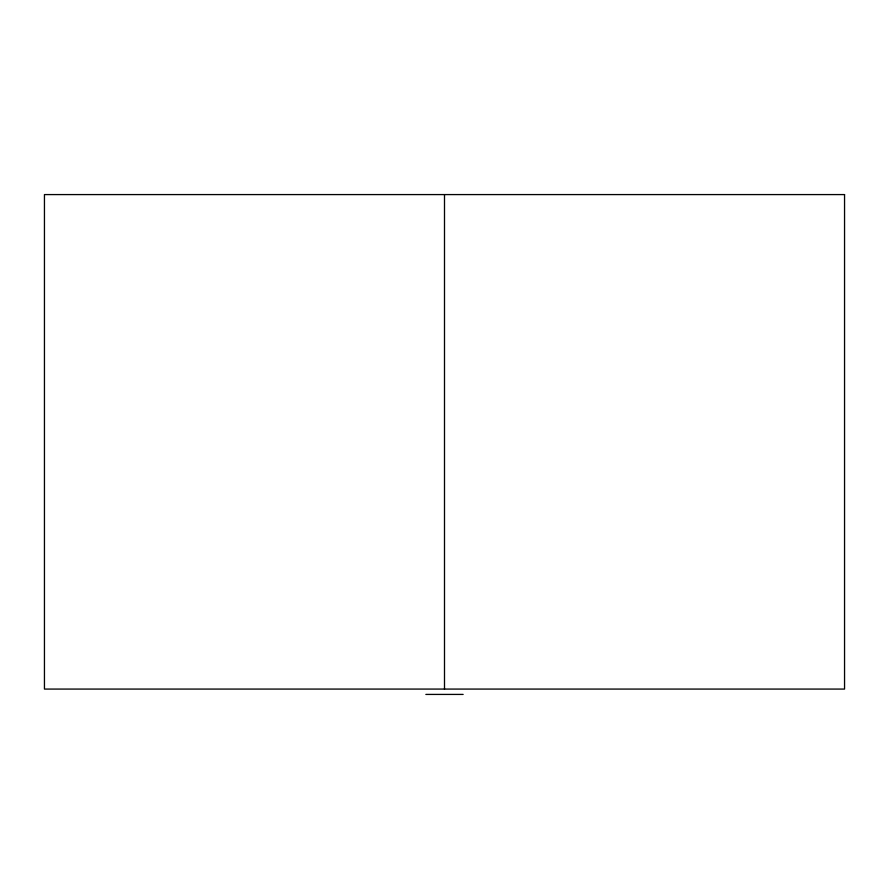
<?xml version="1.0" encoding="UTF-8"?>
<svg xmlns="http://www.w3.org/2000/svg" width="889" height="889" viewBox="0 0 889 889"><rect width="100%" height="100%" fill="white"/><g stroke="black" fill="none" stroke-linecap="round" stroke-linejoin="round"><path stroke-width="1.33" d="M425.853 694.42L463.147 694.42M444.5 194.58L444.5 689.075M844.55 194.58L44.45 194.58L44.45 689.075L844.55 689.075L844.55 194.58"/></g></svg>
